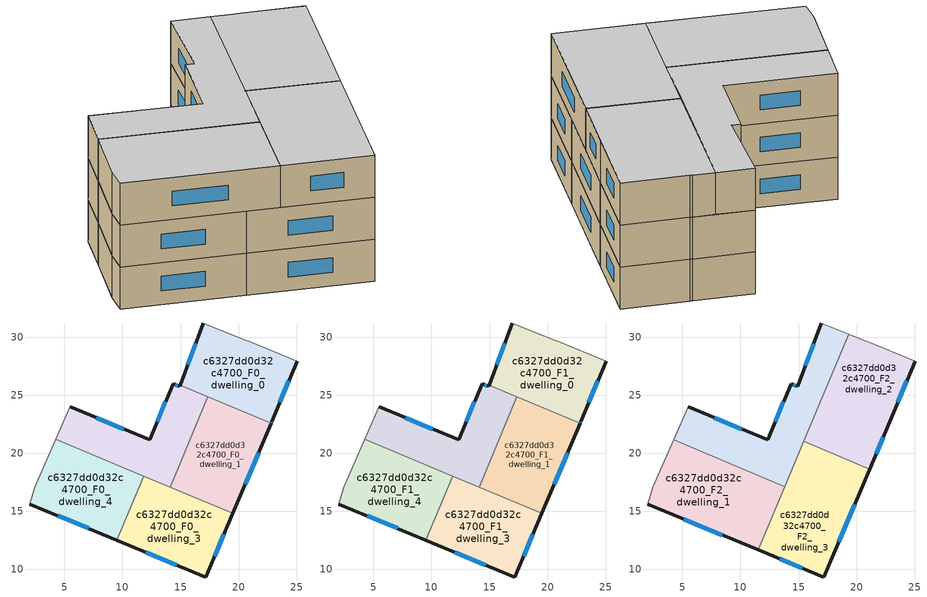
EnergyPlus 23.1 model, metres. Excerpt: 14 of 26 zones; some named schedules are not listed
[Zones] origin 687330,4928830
c6327dd0d32c4700_F0_dwelling_0
 floor ground (EU_floor_Construction): 25.04,27.92 22.85,22.7 22.8,22.57 14.98,25.85 16.97,31.21 20.7,29.7 20.89,29.62 z0
 wall outside (EU_wall_Construction): 22.8,22.57 22.85,22.7 25.04,27.92 / 16.97,31.21 14.98,25.85 z0:3
 wall adiabatic (EU_wall_Construction): 25.04,27.92 20.89,29.62 20.7,29.7 16.97,31.21 z0:3
 wall to c6327dd0d32c4700_F0_dwelling_1 (EU_wall_Construction): 17.35,24.85 22.8,22.57 z0:3
 wall to c6327dd0d32c4700_F0_dwelling_2 (EU_wall_Construction): 14.98,25.85 17.35,24.85 z0:3
 window (EU_Window_Construction): 23.56,24.39 24.33,26.22 / 22.81,22.61 22.83,22.66 / 16.32,29.46 15.63,27.59 z0.98:2.02
c6327dd0d32c4700_F0_dwelling_1
 floor ground (EU_floor_Construction): 22.8,22.57 19.5,14.82 14.1,17.09 17.35,24.85 z0
 wall outside (EU_wall_Construction): 19.5,14.82 22.8,22.57 z0:3
 wall to c6327dd0d32c4700_F0_dwelling_2 (EU_wall_Construction): 17.35,24.85 14.1,17.09 z0:3
 wall to c6327dd0d32c4700_F0_dwelling_3 (EU_wall_Construction): 14.1,17.09 19.5,14.82 z0:3
 window (EU_Window_Construction): 20.57,17.34 21.72,20.05 z0.98:2.02
c6327dd0d32c4700_F0_dwelling_2
 floor ground (EU_floor_Construction): 17.35,24.85 14.1,17.09 4.27,21.21 5.48,23.96 5.5,24 12.35,21.15 14.36,25.98 14.94,25.75 14.98,25.85 z0
 wall outside (EU_wall_Construction): 14.98,25.85 14.94,25.75 14.36,25.98 12.35,21.15 5.5,24 z0:3
 wall adiabatic (EU_wall_Construction): 5.5,24 5.48,23.96 4.27,21.21 z0:3
 wall to c6327dd0d32c4700_F0_dwelling_4 (EU_wall_Construction): 4.27,21.21 11.84,18.03 z0:3
 wall to c6327dd0d32c4700_F0_dwelling_3 (EU_wall_Construction): 11.84,18.03 14.1,17.09 z0:3
 window (EU_Window_Construction): 10.12,22.07 7.73,23.07 / 13.71,24.41 13,22.72 / 14.75,25.82 14.55,25.9 z0.98:2.02
c6327dd0d32c4700_F0_dwelling_3
 floor ground (EU_floor_Construction): 19.5,14.82 17.17,9.34 9.52,12.5 11.84,18.03 z0
 wall outside (EU_wall_Construction): 9.52,12.5 17.17,9.34 19.5,14.82 z0:3
 wall to c6327dd0d32c4700_F0_dwelling_4 (EU_wall_Construction): 11.84,18.03 9.52,12.5 z0:3
 window (EU_Window_Construction): 17.93,11.12 18.74,13.04 / 12.01,11.47 14.68,10.37 z0.98:2.02
c6327dd0d32c4700_F0_dwelling_4
 floor ground (EU_floor_Construction): 11.84,18.03 9.52,12.5 2.03,15.61 2.45,17.08 4.27,21.21 z0
 wall outside (EU_wall_Construction): 2.03,15.61 9.52,12.5 z0:3
 wall adiabatic (EU_wall_Construction): 4.27,21.21 2.45,17.08 2.03,15.61 z0:3
 window (EU_Window_Construction): 4.47,14.6 7.09,13.51 z0.98:2.02
c6327dd0d32c4700_F1_dwelling_0
 floor to c6327dd0d32c4700_F0_dwelling_0 (EU_floor_Construction): 25.04,27.92 22.85,22.7 22.8,22.57 14.98,25.85 16.97,31.21 20.7,29.7 20.89,29.62 z3
 wall outside (EU_wall_Construction): 22.8,22.57 22.85,22.7 25.04,27.92 / 16.97,31.21 14.98,25.85 z3:6
 wall adiabatic (EU_wall_Construction): 25.04,27.92 20.89,29.62 20.7,29.7 16.97,31.21 z3:6
 wall to c6327dd0d32c4700_F1_dwelling_1 (EU_wall_Construction): 17.35,24.85 22.8,22.57 z3:6
 wall to c6327dd0d32c4700_F1_dwelling_2 (EU_wall_Construction): 14.98,25.85 17.35,24.85 z3:6
 window (EU_Window_Construction): 23.56,24.39 24.33,26.22 / 22.81,22.61 22.83,22.66 / 16.32,29.46 15.63,27.59 z3.98:5.02
c6327dd0d32c4700_F1_dwelling_1
 floor to c6327dd0d32c4700_F0_dwelling_1 (EU_floor_Construction): 22.8,22.57 19.5,14.82 14.1,17.09 17.35,24.85 z3
 wall outside (EU_wall_Construction): 19.5,14.82 22.8,22.57 z3:6
 wall to c6327dd0d32c4700_F1_dwelling_2 (EU_wall_Construction): 17.35,24.85 14.1,17.09 z3:6
 wall to c6327dd0d32c4700_F1_dwelling_3 (EU_wall_Construction): 14.1,17.09 19.5,14.82 z3:6
 window (EU_Window_Construction): 20.57,17.34 21.72,20.05 z3.98:5.02
c6327dd0d32c4700_F1_dwelling_2
 floor to c6327dd0d32c4700_F0_dwelling_2 (EU_floor_Construction): 17.35,24.85 14.1,17.09 4.27,21.21 5.48,23.96 5.5,24 12.35,21.15 14.36,25.98 14.94,25.75 14.98,25.85 z3
 wall outside (EU_wall_Construction): 14.98,25.85 14.94,25.75 14.36,25.98 12.35,21.15 5.5,24 z3:6
 wall adiabatic (EU_wall_Construction): 5.5,24 5.48,23.96 4.27,21.21 z3:6
 wall to c6327dd0d32c4700_F1_dwelling_4 (EU_wall_Construction): 4.27,21.21 11.84,18.03 z3:6
 wall to c6327dd0d32c4700_F1_dwelling_3 (EU_wall_Construction): 11.84,18.03 14.1,17.09 z3:6
 window (EU_Window_Construction): 10.12,22.07 7.73,23.07 / 13.71,24.41 13,22.72 / 14.75,25.82 14.55,25.9 z3.98:5.02
c6327dd0d32c4700_F1_dwelling_3
 floor to c6327dd0d32c4700_F0_dwelling_3 (EU_floor_Construction): 19.5,14.82 17.17,9.34 9.52,12.5 11.84,18.03 z3
 wall outside (EU_wall_Construction): 9.52,12.5 17.17,9.34 19.5,14.82 z3:6
 wall to c6327dd0d32c4700_F1_dwelling_4 (EU_wall_Construction): 11.84,18.03 9.52,12.5 z3:6
 window (EU_Window_Construction): 17.93,11.12 18.74,13.04 / 12.01,11.47 14.68,10.37 z3.98:5.02
c6327dd0d32c4700_F1_dwelling_4
 floor to c6327dd0d32c4700_F0_dwelling_4 (EU_floor_Construction): 11.84,18.03 9.52,12.5 2.03,15.61 2.45,17.08 4.27,21.21 z3
 wall outside (EU_wall_Construction): 2.03,15.61 9.52,12.5 z3:6
 wall adiabatic (EU_wall_Construction): 4.27,21.21 2.45,17.08 2.03,15.61 z3:6
 window (EU_Window_Construction): 4.47,14.6 7.09,13.51 z3.98:5.02
c6327dd0d32c4700_F2_dwelling_0
 floor to c6327dd0d32c4700_F1_dwelling_2 (EU_floor_Construction): 17.11,24.95 13.85,17.19 4.27,21.21 5.48,23.96 5.5,24 12.35,21.15 14.36,25.98 14.94,25.75 14.98,25.85 z6
 floor to c6327dd0d32c4700_F1_dwelling_0 (EU_floor_Construction): 19.33,30.25 17.11,24.95 14.98,25.85 16.97,31.21 z6
 floor to c6327dd0d32c4700_F1_dwelling_4 (EU_floor_Construction): 11.84,18.03 11.82,17.97 4.24,21.15 4.27,21.21 z6
 floor to c6327dd0d32c4700_F1_dwelling_3 (EU_floor_Construction): 13.85,17.19 13.83,17.13 11.82,17.97 11.84,18.03 z6
 wall outside (EU_wall_Construction): 16.97,31.21 14.94,25.75 14.36,25.98 12.35,21.15 5.5,24 z6:9
 wall adiabatic (EU_wall_Construction): 19.33,30.25 16.97,31.21 / 5.5,24 4.24,21.15 z6:9
 wall to c6327dd0d32c4700_F2_dwelling_1 (EU_wall_Construction): 4.24,21.15 13.83,17.13 z6:9
 wall to c6327dd0d32c4700_F2_dwelling_2 (EU_wall_Construction): 15.46,21.01 19.33,30.25 z6:9
 wall to c6327dd0d32c4700_F2_dwelling_3 (EU_wall_Construction): 13.83,17.13 15.46,21.01 z6:9
 window (EU_Window_Construction): 16.31,29.43 15.6,27.52 / 10.12,22.07 7.73,23.07 / 13.71,24.41 13,22.72 / 14.75,25.82 14.55,25.9 z6.98:8.02
 ceiling to c6327dd0d32c4700_F3_dwelling_0 (EU_floor_Construction): 13.83,17.13 19.33,30.25 16.97,31.21 14.94,25.75 14.36,25.98 12.35,21.15 5.5,24 4.24,21.15 z9
c6327dd0d32c4700_F2_dwelling_1
 floor to c6327dd0d32c4700_F1_dwelling_4 (EU_floor_Construction): 11.82,17.97 9.52,12.5 2.03,15.61 2.45,17.08 4.24,21.15 z6
 floor to c6327dd0d32c4700_F1_dwelling_3 (EU_floor_Construction): 13.83,17.13 11.54,11.67 9.52,12.5 11.82,17.97 z6
 wall outside (EU_wall_Construction): 2.03,15.61 11.54,11.67 z6:9
 wall adiabatic (EU_wall_Construction): 4.24,21.15 2.45,17.08 2.03,15.61 z6:9
 wall to c6327dd0d32c4700_F2_dwelling_3 (EU_wall_Construction): 11.54,11.67 13.83,17.13 z6:9
 window (EU_Window_Construction): 5.12,14.33 8.45,12.95 z6.98:8.02
 ceiling to c6327dd0d32c4700_F3_dwelling_1 (EU_floor_Construction): 11.54,11.67 13.83,17.13 4.24,21.15 2.45,17.08 2.03,15.61 z9
c6327dd0d32c4700_F2_dwelling_2
 floor to c6327dd0d32c4700_F1_dwelling_0 (EU_floor_Construction): 25.04,27.92 22.85,22.7 22.8,22.57 17.11,24.95 19.33,30.25 20.7,29.7 20.89,29.62 z6
 floor to c6327dd0d32c4700_F1_dwelling_1 (EU_floor_Construction): 22.8,22.57 21.12,18.63 15.7,20.91 17.35,24.85 z6
 floor to c6327dd0d32c4700_F1_dwelling_2 (EU_floor_Construction): 17.35,24.85 15.7,20.91 15.46,21.01 17.11,24.95 z6
 wall outside (EU_wall_Construction): 21.12,18.63 22.85,22.7 25.04,27.92 z6:9
 wall to c6327dd0d32c4700_F2_dwelling_3 (EU_wall_Construction): 15.46,21.01 21.12,18.63 z6:9
 wall adiabatic (EU_wall_Construction): 25.04,27.92 20.89,29.62 20.7,29.7 19.33,30.25 z6:9
 window (EU_Window_Construction): 21.68,19.96 22.29,21.38 / 23.56,24.39 24.33,26.22 z6.98:8.02
 ceiling to c6327dd0d32c4700_F3_dwelling_2 (EU_floor_Construction): 21.12,18.63 22.85,22.7 25.04,27.92 20.89,29.62 20.7,29.7 19.33,30.25 15.46,21.01 z9
c6327dd0d32c4700_F2_dwelling_3
 floor to c6327dd0d32c4700_F1_dwelling_1 (EU_floor_Construction): 21.12,18.63 19.5,14.82 14.1,17.09 15.7,20.91 z6
 floor to c6327dd0d32c4700_F1_dwelling_3 (EU_floor_Construction): 19.5,14.82 17.17,9.34 11.54,11.67 13.85,17.19 z6
 floor to c6327dd0d32c4700_F1_dwelling_2 (EU_floor_Construction): 15.7,20.91 14.1,17.09 13.85,17.19 15.46,21.01 z6
 wall outside (EU_wall_Construction): 11.54,11.67 17.17,9.34 21.12,18.63 z6:9
 window (EU_Window_Construction): 18.46,12.36 19.84,15.61 / 13.37,10.91 15.34,10.1 z6.98:8.02
 ceiling to c6327dd0d32c4700_F3_dwelling_3 (EU_floor_Construction): 17.17,9.34 21.12,18.63 15.46,21.01 11.54,11.67 z9
[Building]
EU S2 Campaign: North Axis=0; Terrain=City; Solar Distribution=FullExterior
[Site:Location]
Bologna: Latitude=44.5; Longitude=11.25; Time Zone=1; Elevation=37
[SizingPeriod:WeatherFileDays]
AnnualSizingPeriod: Begin Month=1; Begin Day of Month=1; End Month=12; End Day of Month=31; Day of Week for Start Day=Monday; Use Weather File Daylight Saving Period=No; Use Weather File Rain and Snow Indicators=No
[MATERIAL]
EU_InternalMass_Material: Roughness=MediumRough; Thickness=0.1; Conductivity=1; Density=1800; Specific Heat=900; Thermal Absorptance=0.9; Solar Absorptance=0.7; Visible Absorptance=0.7
[MATERIAL:NOMASS] Roughness=MediumRough; Thermal Absorptance=0.9; Solar Absorptance=0.7; Visible Absorptance=0.7
Name | Thermal Resistance
EU_wall_NoMass | 0.905828
EU_floor_NoMass | 0.67114
[WINDOWMATERIAL:SIMPLEGLAZINGSYSTEM]
EU_Window_SimpleGlazing: UFactor=4.52486; Solar Heat Gain Coefficient=0.85; Visible Transmittance=0.85
[CONSTRUCTION]
EU_wall_Construction: EU_wall_NoMass
EU_floor_Construction: EU_floor_NoMass
EU_Window_Construction: EU_Window_SimpleGlazing
EU_InternalMass_Construction: EU_InternalMass_Material
[ZONE] Type=1; Multiplier=1; Ceiling Height=autocalculate; Floor Area=autocalculate; Part of Total Floor Area=Yes
Name | Volume
c6327dd0d32c4700_F0_dwelling_0; c6327dd0d32c4700_F1_dwelling_0 | 148.6
c6327dd0d32c4700_F2_dwelling_0; c6327dd0d32c4700_F2_dwelling_3 | 185.747
c6327dd0d32c4700_F0_dwelling_1; c6327dd0d32c4700_F1_dwelling_1 | 148.586
c6327dd0d32c4700_F2_dwelling_1 | 185.749
c6327dd0d32c4700_F0_dwelling_2; c6327dd0d32c4700_F1_dwelling_2 | 148.598
c6327dd0d32c4700_F2_dwelling_2 | 185.751
c6327dd0d32c4700_F0_dwelling_3; c6327dd0d32c4700_F1_dwelling_3; c6327dd0d32c4700_F0_dwelling_4; c6327dd0d32c4700_F1_dwelling_4 | 148.603
[INTERNALMASS] Construction=EU_InternalMass_Construction
Name | Zone or ZoneList | Surface Area
c6327dd0d32c4700_F0_dwelling_0_EU_InternalMass | c6327dd0d32c4700_F0_dwelling_0 | 49.5339
c6327dd0d32c4700_F0_dwelling_1_EU_InternalMass | c6327dd0d32c4700_F0_dwelling_1 | 49.5296
c6327dd0d32c4700_F0_dwelling_2_EU_InternalMass | c6327dd0d32c4700_F0_dwelling_2 | 49.5327
c6327dd0d32c4700_F0_dwelling_3_EU_InternalMass | c6327dd0d32c4700_F0_dwelling_3 | 49.5346
c6327dd0d32c4700_F0_dwelling_4_EU_InternalMass | c6327dd0d32c4700_F0_dwelling_4 | 49.5333
c6327dd0d32c4700_F1_dwelling_0_EU_InternalMass | c6327dd0d32c4700_F1_dwelling_0 | 49.5339
c6327dd0d32c4700_F1_dwelling_1_EU_InternalMass | c6327dd0d32c4700_F1_dwelling_1 | 49.5296
c6327dd0d32c4700_F1_dwelling_2_EU_InternalMass | c6327dd0d32c4700_F1_dwelling_2 | 49.5327
c6327dd0d32c4700_F1_dwelling_3_EU_InternalMass | c6327dd0d32c4700_F1_dwelling_3 | 49.5346
c6327dd0d32c4700_F1_dwelling_4_EU_InternalMass | c6327dd0d32c4700_F1_dwelling_4 | 49.5333
c6327dd0d32c4700_F2_dwelling_0_EU_InternalMass | c6327dd0d32c4700_F2_dwelling_0 | 61.9159
c6327dd0d32c4700_F2_dwelling_1_EU_InternalMass | c6327dd0d32c4700_F2_dwelling_1 | 61.916
c6327dd0d32c4700_F2_dwelling_2_EU_InternalMass | c6327dd0d32c4700_F2_dwelling_2 | 61.9171
c6327dd0d32c4700_F2_dwelling_3_EU_InternalMass | c6327dd0d32c4700_F2_dwelling_3 | 61.9158
[OTHEREQUIPMENT] Fuel Type=Electricity; Design Level Calculation Method=Watts/Area; Power per Zone Floor Area=1; Fraction Latent=0; Fraction Radiant=0; Fraction Lost=0; Carbon Dioxide Generation Rate=0; EndUse Subcategory=EU_Step8_InternalGains
Name | Zone or ZoneList or Space or SpaceList | Schedule
EU_Step8_InternalGain_c6327dd0d32c4700_F0_dwelling_0_f000 | c6327dd0d32c4700_F0_dwelling_0 | EU_Step8_GainSchedule_c6327dd0d32c4700_F0_dwelling_0_f000
EU_Step8_InternalGain_c6327dd0d32c4700_F0_dwelling_1_f000 | c6327dd0d32c4700_F0_dwelling_1 | EU_Step8_GainSchedule_c6327dd0d32c4700_F0_dwelling_1_f000
EU_Step8_InternalGain_c6327dd0d32c4700_F0_dwelling_2_f000 | c6327dd0d32c4700_F0_dwelling_2 | EU_Step8_GainSchedule_c6327dd0d32c4700_F0_dwelling_2_f000
EU_Step8_InternalGain_c6327dd0d32c4700_F0_dwelling_3_f000 | c6327dd0d32c4700_F0_dwelling_3 | EU_Step8_GainSchedule_c6327dd0d32c4700_F0_dwelling_3_f000
EU_Step8_InternalGain_c6327dd0d32c4700_F0_dwelling_4_f000 | c6327dd0d32c4700_F0_dwelling_4 | EU_Step8_GainSchedule_c6327dd0d32c4700_F0_dwelling_4_f000
EU_Step8_InternalGain_c6327dd0d32c4700_F1_dwelling_0_f000 | c6327dd0d32c4700_F1_dwelling_0 | EU_Step8_GainSchedule_c6327dd0d32c4700_F1_dwelling_0_f000
EU_Step8_InternalGain_c6327dd0d32c4700_F1_dwelling_1_f000 | c6327dd0d32c4700_F1_dwelling_1 | EU_Step8_GainSchedule_c6327dd0d32c4700_F1_dwelling_1_f000
EU_Step8_InternalGain_c6327dd0d32c4700_F1_dwelling_2_f000 | c6327dd0d32c4700_F1_dwelling_2 | EU_Step8_GainSchedule_c6327dd0d32c4700_F1_dwelling_2_f000
EU_Step8_InternalGain_c6327dd0d32c4700_F1_dwelling_3_f000 | c6327dd0d32c4700_F1_dwelling_3 | EU_Step8_GainSchedule_c6327dd0d32c4700_F1_dwelling_3_f000
EU_Step8_InternalGain_c6327dd0d32c4700_F1_dwelling_4_f000 | c6327dd0d32c4700_F1_dwelling_4 | EU_Step8_GainSchedule_c6327dd0d32c4700_F1_dwelling_4_f000
EU_Step8_InternalGain_c6327dd0d32c4700_F2_dwelling_0_f000 | c6327dd0d32c4700_F2_dwelling_0 | EU_Step8_GainSchedule_c6327dd0d32c4700_F2_dwelling_0_f000
EU_Step8_InternalGain_c6327dd0d32c4700_F2_dwelling_1_f000 | c6327dd0d32c4700_F2_dwelling_1 | EU_Step8_GainSchedule_c6327dd0d32c4700_F2_dwelling_1_f000
EU_Step8_InternalGain_c6327dd0d32c4700_F2_dwelling_2_f000 | c6327dd0d32c4700_F2_dwelling_2 | EU_Step8_GainSchedule_c6327dd0d32c4700_F2_dwelling_2_f000
EU_Step8_InternalGain_c6327dd0d32c4700_F2_dwelling_3_f000 | c6327dd0d32c4700_F2_dwelling_3 | EU_Step8_GainSchedule_c6327dd0d32c4700_F2_dwelling_3_f000
[ZONEVENTILATION:DESIGNFLOWRATE] Schedule=EU_AlwaysOn; Design Flow Rate Calculation Method=AirChanges/Hour; Air Changes per Hour=0.73129; Ventilation Type=Natural; Fan Pressure Rise=0; Fan Total Efficiency=1; Constant Term Coefficient=1; Temperature Term Coefficient=0; Velocity Term Coefficient=0; Velocity Squared Term Coefficient=0; Minimum Indoor Temperature=-100; Maximum Indoor Temperature=100; Delta Temperature=-100; Minimum Outdoor Temperature=-100; Maximum Outdoor Temperature=100; Maximum Wind Speed=40
Name | Zone or ZoneList or Space or SpaceList
EU_ConstantAir_c6327dd0d32c4700_F0_dwelling_0 | c6327dd0d32c4700_F0_dwelling_0
EU_ConstantAir_c6327dd0d32c4700_F0_dwelling_1 | c6327dd0d32c4700_F0_dwelling_1
EU_ConstantAir_c6327dd0d32c4700_F0_dwelling_2 | c6327dd0d32c4700_F0_dwelling_2
EU_ConstantAir_c6327dd0d32c4700_F0_dwelling_3 | c6327dd0d32c4700_F0_dwelling_3
EU_ConstantAir_c6327dd0d32c4700_F0_dwelling_4 | c6327dd0d32c4700_F0_dwelling_4
EU_ConstantAir_c6327dd0d32c4700_F1_dwelling_0 | c6327dd0d32c4700_F1_dwelling_0
EU_ConstantAir_c6327dd0d32c4700_F1_dwelling_1 | c6327dd0d32c4700_F1_dwelling_1
EU_ConstantAir_c6327dd0d32c4700_F1_dwelling_2 | c6327dd0d32c4700_F1_dwelling_2
EU_ConstantAir_c6327dd0d32c4700_F1_dwelling_3 | c6327dd0d32c4700_F1_dwelling_3
EU_ConstantAir_c6327dd0d32c4700_F1_dwelling_4 | c6327dd0d32c4700_F1_dwelling_4
EU_ConstantAir_c6327dd0d32c4700_F2_dwelling_0 | c6327dd0d32c4700_F2_dwelling_0
EU_ConstantAir_c6327dd0d32c4700_F2_dwelling_1 | c6327dd0d32c4700_F2_dwelling_1
EU_ConstantAir_c6327dd0d32c4700_F2_dwelling_2 | c6327dd0d32c4700_F2_dwelling_2
EU_ConstantAir_c6327dd0d32c4700_F2_dwelling_3 | c6327dd0d32c4700_F2_dwelling_3
[HVACTEMPLATE:THERMOSTAT] Constant Heating Setpoint=20; Constant Cooling Setpoint=50
EU_HeatOnly_c6327dd0d32c4700_F0_dwelling_0; EU_HeatOnly_c6327dd0d32c4700_F0_dwelling_1; EU_HeatOnly_c6327dd0d32c4700_F0_dwelling_2; EU_HeatOnly_c6327dd0d32c4700_F0_dwelling_3; EU_HeatOnly_c6327dd0d32c4700_F0_dwelling_4; EU_HeatOnly_c6327dd0d32c4700_F1_dwelling_0; EU_HeatOnly_c6327dd0d32c4700_F1_dwelling_1; EU_HeatOnly_c6327dd0d32c4700_F1_dwelling_2; EU_HeatOnly_c6327dd0d32c4700_F1_dwelling_3; EU_HeatOnly_c6327dd0d32c4700_F1_dwelling_4; EU_HeatOnly_c6327dd0d32c4700_F2_dwelling_0; EU_HeatOnly_c6327dd0d32c4700_F2_dwelling_1; EU_HeatOnly_c6327dd0d32c4700_F2_dwelling_2; EU_HeatOnly_c6327dd0d32c4700_F2_dwelling_3; EU_HeatOnly_c6327dd0d32c4700_F3_dwelling_0; EU_HeatOnly_c6327dd0d32c4700_F3_dwelling_1; EU_HeatOnly_c6327dd0d32c4700_F3_dwelling_2; EU_HeatOnly_c6327dd0d32c4700_F3_dwelling_3; EU_HeatOnly_c6327dd0d32c4700_F4_dwelling_0; EU_HeatOnly_c6327dd0d32c4700_F4_dwelling_1; EU_HeatOnly_c6327dd0d32c4700_F4_dwelling_2; EU_HeatOnly_c6327dd0d32c4700_F4_dwelling_3; EU_HeatOnly_c6327dd0d32c4700_F5_dwelling_0; EU_HeatOnly_c6327dd0d32c4700_F5_dwelling_1; EU_HeatOnly_c6327dd0d32c4700_F5_dwelling_2; EU_HeatOnly_c6327dd0d32c4700_F5_dwelling_3
[HVACTEMPLATE:ZONE:IDEALLOADSAIRSYSTEM] System Availability Schedule=EU_AlwaysOn; Maximum Heating Supply Air Temperature=50; Minimum Cooling Supply Air Temperature=13; Maximum Heating Supply Air Humidity Ratio=0.0156; Minimum Cooling Supply Air Humidity Ratio=0.0077; Heating Limit=NoLimit; Cooling Limit=NoLimit; Heating Availability Schedule=EU_AlwaysOn; Cooling Availability Schedule=EU_CoolingOff; Dehumidification Control Type=ConstantSensibleHeatRatio; Cooling Sensible Heat Ratio=0.7; Dehumidification Setpoint=60; Humidification Control Type=None; Humidification Setpoint=30; Outdoor Air Method=None; Outdoor Air Flow Rate per Person=0.00944; Outdoor Air Flow Rate per Zone Floor Area=0; Outdoor Air Flow Rate per Zone=0; Demand Controlled Ventilation Type=None; Outdoor Air Economizer Type=NoEconomizer; Heat Recovery Type=None; Sensible Heat Recovery Effectiveness=0.7; Latent Heat Recovery Effectiveness=0.65
Name | Template Thermostat
c6327dd0d32c4700_F0_dwelling_0 | EU_HeatOnly_c6327dd0d32c4700_F0_dwelling_0
c6327dd0d32c4700_F0_dwelling_1 | EU_HeatOnly_c6327dd0d32c4700_F0_dwelling_1
c6327dd0d32c4700_F0_dwelling_2 | EU_HeatOnly_c6327dd0d32c4700_F0_dwelling_2
c6327dd0d32c4700_F0_dwelling_3 | EU_HeatOnly_c6327dd0d32c4700_F0_dwelling_3
c6327dd0d32c4700_F0_dwelling_4 | EU_HeatOnly_c6327dd0d32c4700_F0_dwelling_4
c6327dd0d32c4700_F1_dwelling_0 | EU_HeatOnly_c6327dd0d32c4700_F1_dwelling_0
c6327dd0d32c4700_F1_dwelling_1 | EU_HeatOnly_c6327dd0d32c4700_F1_dwelling_1
c6327dd0d32c4700_F1_dwelling_2 | EU_HeatOnly_c6327dd0d32c4700_F1_dwelling_2
c6327dd0d32c4700_F1_dwelling_3 | EU_HeatOnly_c6327dd0d32c4700_F1_dwelling_3
c6327dd0d32c4700_F1_dwelling_4 | EU_HeatOnly_c6327dd0d32c4700_F1_dwelling_4
c6327dd0d32c4700_F2_dwelling_0 | EU_HeatOnly_c6327dd0d32c4700_F2_dwelling_0
c6327dd0d32c4700_F2_dwelling_1 | EU_HeatOnly_c6327dd0d32c4700_F2_dwelling_1
c6327dd0d32c4700_F2_dwelling_2 | EU_HeatOnly_c6327dd0d32c4700_F2_dwelling_2
c6327dd0d32c4700_F2_dwelling_3 | EU_HeatOnly_c6327dd0d32c4700_F2_dwelling_3
